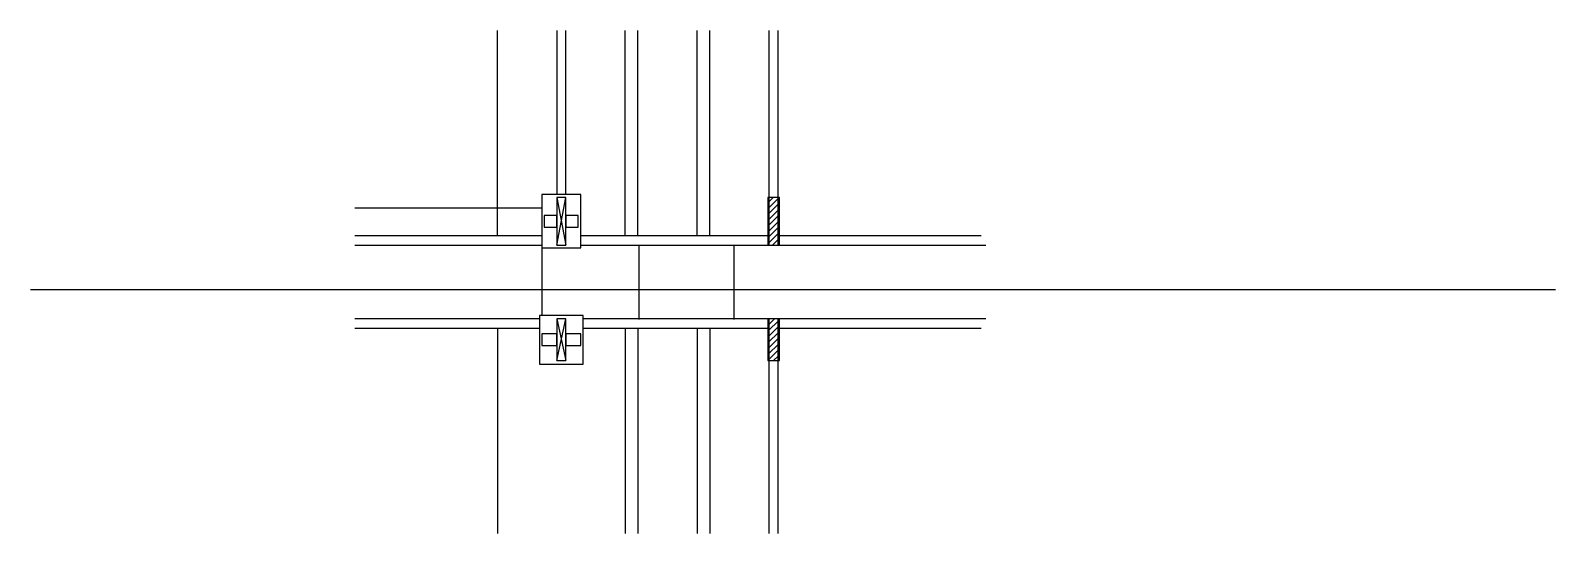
# Model space of a CAD drawing. Header units: metres. Extents: x 4036 to 7175, y 2084 to 3120.
import ezdxf

# ---------------------------------------------------------------- set-up
doc = ezdxf.new("R2010")
doc.units = ezdxf.units.M
for name, color, linetype in [('1', 7, 'Continuous'), ('3', 7, 'Continuous'), ('7', 7, 'Continuous'), ('Painéis', 7, 'Continuous')]:
    doc.layers.add(name, color=color, linetype=linetype)

msp = doc.modelspace()

# ---------------------------------------------------------------- linework, layer by layer
at = {"layer": '1', "color": 7, "lineweight": 25}
for p, q in [((5119.2, 2678.2), (5138.2, 2776.2)), ((5119.2, 2776.2), (5138.2, 2678.2)), ((5119.2, 2440.2), (5138.2, 2526.2)), ((5119.2, 2526.2), (5138.2, 2440.2))]:
    msp.add_line(p, q, dxfattribs=at)
at = {"layer": '3', "color": 7, "lineweight": 25}
for p, q in [((5556.2, 2767.2), (5565.1, 2776.2)), ((5556.2, 2755.2), (5575.2, 2774.2)), ((5556.2, 2743.2), (5575.2, 2762.2)), ((5556.2, 2731.1), (5575.2, 2750.1)), ((5556.2, 2719.1), (5575.2, 2738.1)), ((5556.2, 2707.1), (5575.2, 2726.1)), ((5556.2, 2695.1), (5575.2, 2714.1)), ((5556.2, 2683), (5575.2, 2702)), ((5563.3, 2678.2), (5575.2, 2690)), ((5556.2, 2514.8), (5567.6, 2526.2)), ((5556.2, 2502.7), (5575.2, 2521.7)), ((5556.2, 2490.7), (5575.2, 2509.7)), ((5556.2, 2478.7), (5575.2, 2497.7)), ((5556.2, 2466.7), (5575.2, 2485.7)), ((5556.2, 2454.7), (5575.2, 2473.7)), ((5556.2, 2442.6), (5575.2, 2461.6)), ((5565.7, 2440.2), (5575.2, 2449.6))]:
    msp.add_line(p, q, dxfattribs=at)
for points in [[(5119.2, 3120.2), (5119.2, 2782.2)], [(5138.2, 2782.2), (5138.2, 3120.2)], [(5556.2, 3120.2), (5556.2, 2776.2)], [(5575.2, 2776.2), (5575.2, 3120.2)], [(5088.7, 2672.2), (5168.7, 2672.2), (5168.7, 2782.2), (5088.7, 2782.2), (5088.7, 2672.2)], [(5088.7, 2697.2), (4703.7, 2697.2)], [(4703.7, 2678.2), (5088.7, 2678.2)], [(5553.7, 2697.2), (5168.7, 2697.2)], [(5168.7, 2678.2), (5553.7, 2678.2)], [(5993.2, 2697.2), (5577.7, 2697.2)], [(5577.7, 2678.2), (6002.7, 2678.2)], [(5083.7, 2526.2), (4703.7, 2526.2)], [(5083.7, 2433.2), (5173.7, 2433.2), (5173.7, 2533.2), (5083.7, 2533.2), (5083.7, 2433.2)], [(5553.7, 2526.2), (5173.7, 2526.2)], [(6002.7, 2526.2), (5577.7, 2526.2)], [(4703.7, 2507.2), (5083.7, 2507.2)], [(5173.7, 2507.2), (5553.7, 2507.2)], [(5577.7, 2507.2), (5993.2, 2507.2)], [(5556.2, 2440.2), (5556.2, 2084.2)], [(5575.2, 2084.2), (5575.2, 2440.2)]]:
    msp.add_lwpolyline(points, dxfattribs=at)
at = {"layer": '7', "color": 7, "lineweight": 25}
for points in [[(5119.2, 2678.2), (5138.2, 2678.2), (5138.2, 2776.2), (5119.2, 2776.2), (5119.2, 2678.2)], [(5553.7, 2678.2), (5577.7, 2678.2), (5577.7, 2776.2), (5553.7, 2776.2), (5553.7, 2678.2)], [(5556.2, 2678.2), (5575.2, 2678.2), (5575.2, 2776.2), (5556.2, 2776.2), (5556.2, 2678.2)], [(5119.2, 2739.2), (5093.7, 2739.2), (5093.7, 2715.2), (5119.2, 2715.2), (5119.2, 2739.2)], [(5163.7, 2739.2), (5138.2, 2739.2), (5138.2, 2715.2), (5163.7, 2715.2), (5163.7, 2739.2)], [(5119.2, 2440.2), (5138.2, 2440.2), (5138.2, 2526.2), (5119.2, 2526.2), (5119.2, 2440.2)], [(5553.7, 2440.2), (5577.7, 2440.2), (5577.7, 2526.2), (5553.7, 2526.2), (5553.7, 2440.2)], [(5556.2, 2440.2), (5575.2, 2440.2), (5575.2, 2526.2), (5556.2, 2526.2), (5556.2, 2440.2)], [(5119.2, 2495.2), (5088.7, 2495.2), (5088.7, 2471.2), (5119.2, 2471.2), (5119.2, 2495.2)], [(5168.7, 2495.2), (5138.2, 2495.2), (5138.2, 2471.2), (5168.7, 2471.2), (5168.7, 2495.2)]]:
    msp.add_lwpolyline(points, dxfattribs=at)
at = {"layer": 'Painéis', "color": 7, "lineweight": 25}
for p, q in [((4997.1, 2697.2), (4997.1, 3120.2)), ((5260.2, 2697.2), (5260.2, 3120.2)), ((5286.2, 2697.2), (5286.2, 3120.2)), ((5408.2, 2697.2), (5408.2, 3120.2)), ((5434.2, 2697.2), (5434.2, 3120.2)), ((5088.7, 2754.2), (4703.7, 2754.2)), ((5088.7, 2672.2), (5088.7, 2533.2)), ((5288.2, 2678.2), (5288.2, 2525.2)), ((5484.2, 2678.2), (5484.2, 2525.2)), ((4036.2, 2586.7), (7175.2, 2586.7)), ((4997.1, 2507.2), (4997.1, 2084.2)), ((5260.2, 2507.2), (5260.2, 2084.2)), ((5286.2, 2507.2), (5286.2, 2084.2)), ((5408.2, 2507.2), (5408.2, 2084.2)), ((5434.2, 2507.2), (5434.2, 2084.2))]:
    msp.add_line(p, q, dxfattribs=at)

doc.saveas('drawing.dxf')
